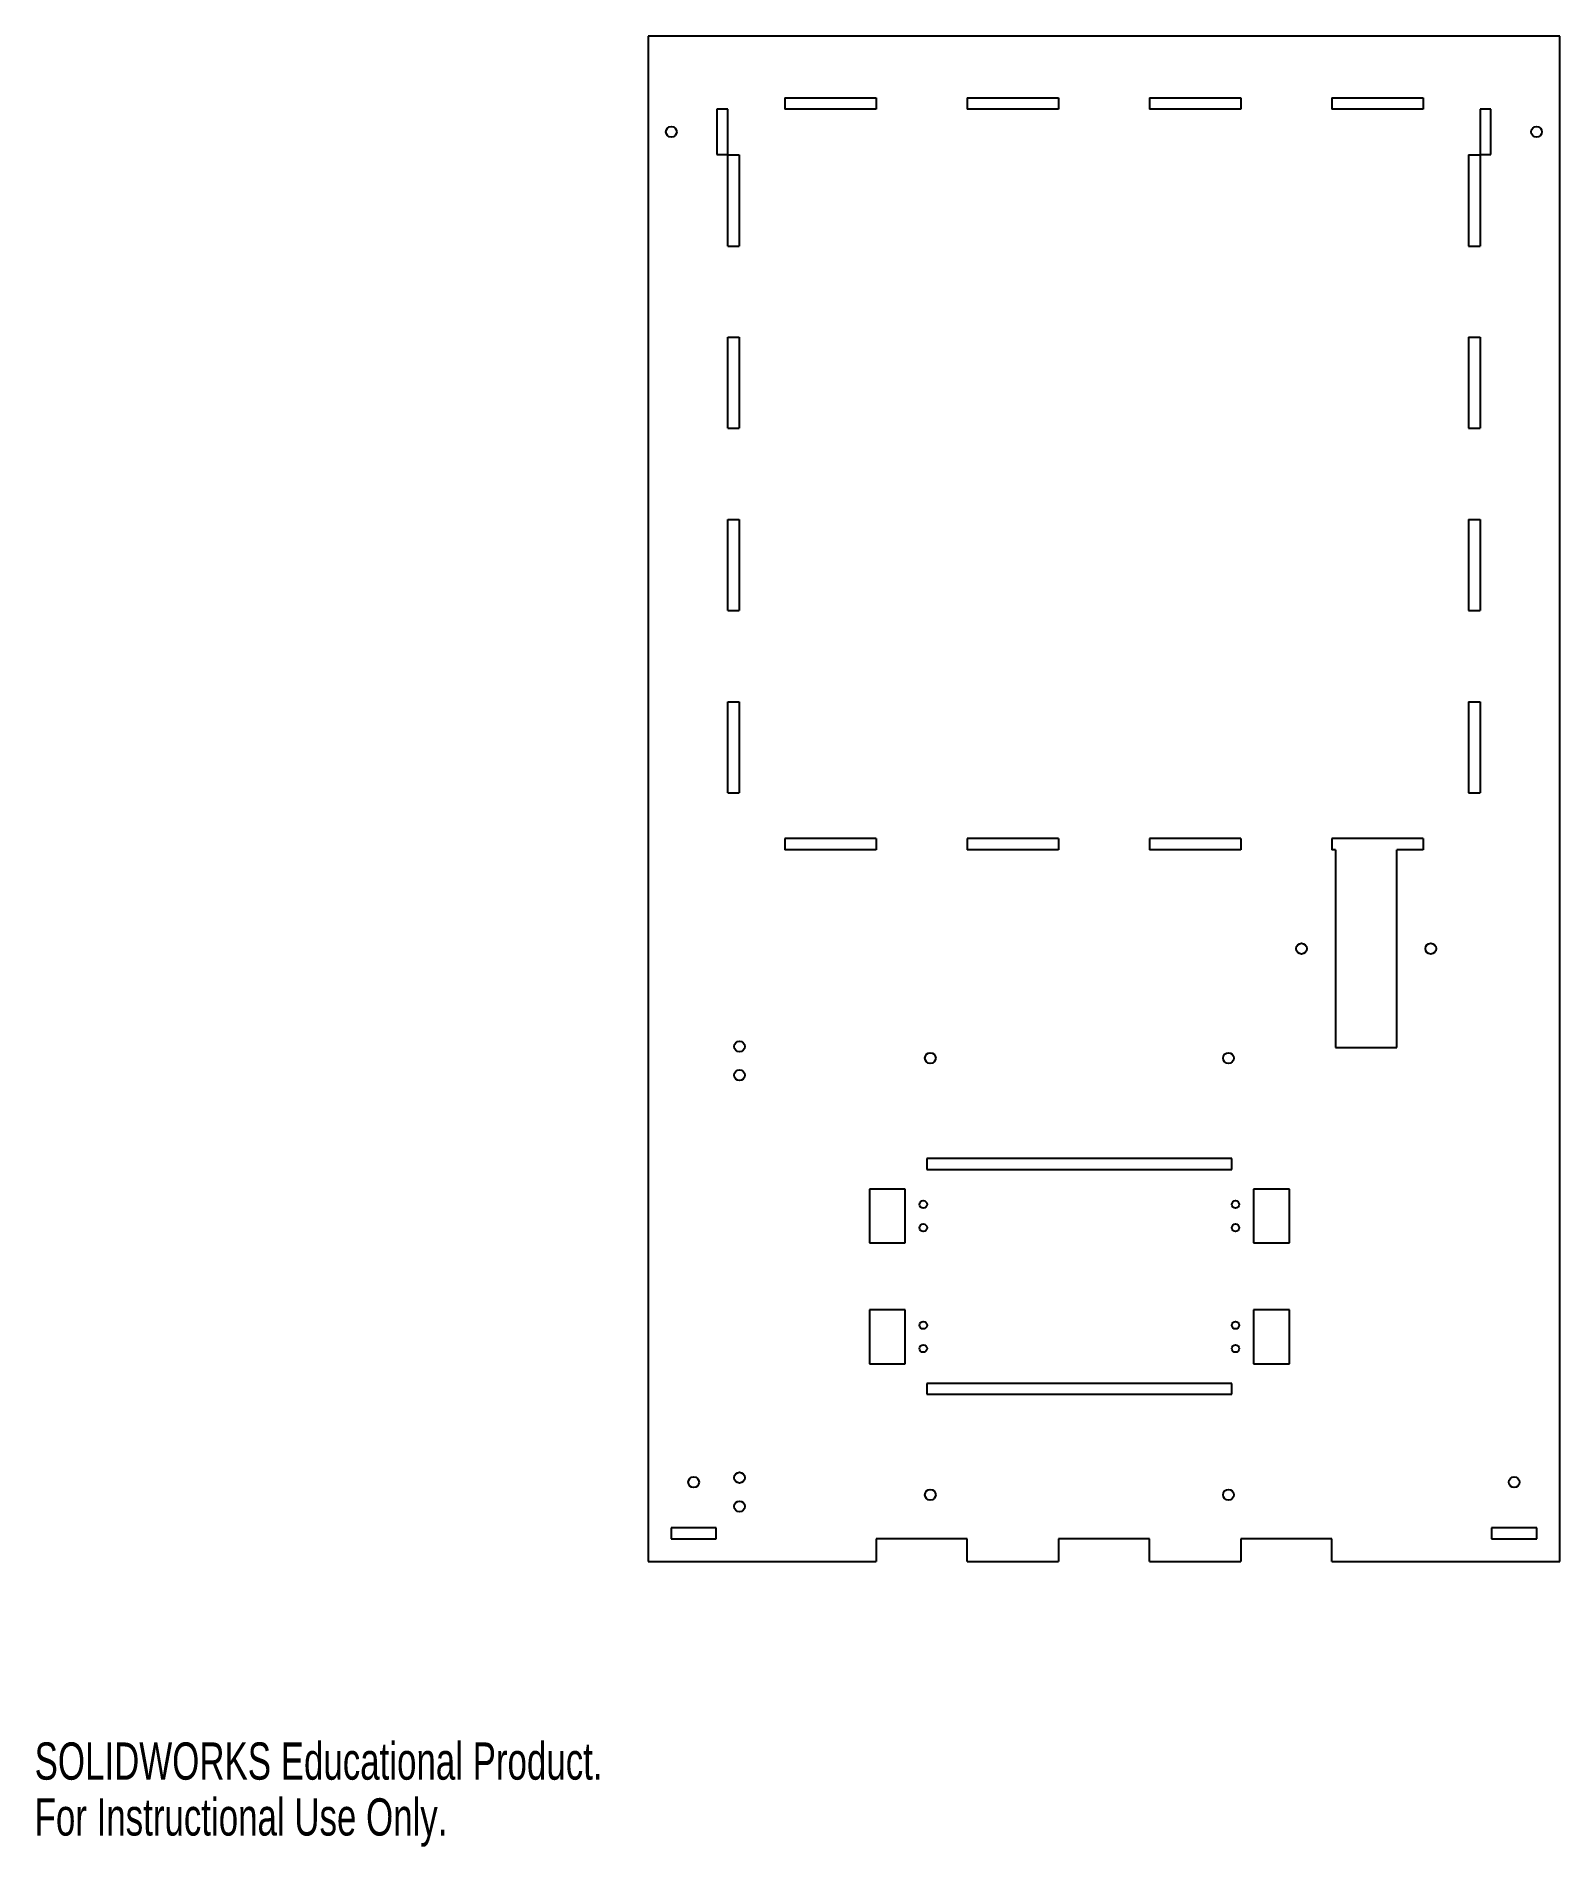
# Model space of a CAD drawing. Header units: millimetres. Extents: x 0 to 425, y 0 to 504.
import ezdxf

# ---------------------------------------------------------------- set-up
doc = ezdxf.new("R2010")
doc.units = ezdxf.units.MM
doc.styles.add('SLDTEXTSTYLE0', font='TXT', dxfattribs={"width": 0.7})

msp = doc.modelspace()

# ---------------------------------------------------------------- linework, layer by layer
at = {"color": 7, "linetype": 'Continuous', "lineweight": 25}
for p, q in [((170.92, 504.36), (170.92, 79.36)), ((424.92, 504.36), (170.92, 504.36)), ((424.92, 79.36), (424.92, 504.36)), ((209.02, 487.17), (234.42, 487.17)), ((209.02, 487.17), (209.02, 484)), ((234.42, 487.17), (234.42, 484)), ((259.82, 487.17), (285.22, 487.17)), ((259.82, 487.17), (259.82, 484)), ((285.22, 487.17), (285.22, 484)), ((310.62, 487.17), (336.02, 487.17)), ((310.62, 487.17), (310.62, 484)), ((336.02, 487.17), (336.02, 484)), ((361.42, 487.17), (386.82, 487.17)), ((361.42, 487.17), (361.42, 484)), ((386.82, 487.17), (386.82, 484)), ((193.15, 484), (190.1, 484)), ((190.1, 484), (190.1, 471.42)), ((193.15, 471.42), (193.15, 484)), ((234.42, 484), (209.02, 484)), ((285.22, 484), (259.82, 484)), ((336.02, 484), (310.62, 484)), ((386.82, 484), (361.42, 484)), ((405.75, 484), (402.7, 484)), ((402.7, 484), (402.7, 471.42)), ((405.75, 471.42), (405.75, 484)), ((190.1, 471.42), (193.15, 471.42)), ((193.15, 471.3), (196.32, 471.3)), ((193.15, 445.9), (193.15, 471.3)), ((196.32, 471.3), (196.32, 445.9)), ((399.52, 471.3), (399.52, 445.9)), ((399.52, 471.3), (402.7, 471.3)), ((402.7, 471.42), (405.75, 471.42)), ((402.7, 471.3), (402.7, 445.9)), ((193.15, 445.9), (196.32, 445.9)), ((399.52, 445.9), (402.7, 445.9)), ((193.15, 395.1), (193.15, 420.5)), ((193.15, 420.5), (196.32, 420.5)), ((196.32, 420.5), (196.32, 395.1)), ((399.52, 420.5), (399.52, 395.1)), ((399.52, 420.5), (402.7, 420.5)), ((402.7, 420.5), (402.7, 395.1)), ((193.15, 395.1), (196.32, 395.1)), ((399.52, 395.1), (402.7, 395.1)), ((193.15, 369.7), (196.32, 369.7)), ((193.15, 344.3), (193.15, 369.7)), ((196.32, 369.7), (196.32, 344.3)), ((399.52, 369.7), (399.52, 344.3)), ((399.52, 369.7), (402.7, 369.7)), ((402.7, 369.7), (402.7, 344.3)), ((193.15, 344.3), (196.32, 344.3)), ((399.52, 344.3), (402.7, 344.3)), ((193.15, 318.9), (196.32, 318.9)), ((193.15, 293.5), (193.15, 318.9)), ((196.32, 318.9), (196.32, 293.5)), ((399.52, 318.9), (399.52, 293.5)), ((399.52, 318.9), (402.7, 318.9)), ((402.7, 318.9), (402.7, 293.5)), ((193.15, 293.5), (196.32, 293.5)), ((399.52, 293.5), (402.7, 293.5)), ((209.02, 280.8), (209.02, 277.62)), ((234.42, 280.8), (209.02, 280.8)), ((234.42, 277.62), (209.02, 277.62)), ((234.42, 280.8), (234.42, 277.62)), ((259.82, 280.8), (259.82, 277.62)), ((285.22, 280.8), (259.82, 280.8)), ((285.22, 277.62), (259.82, 277.62)), ((285.22, 280.8), (285.22, 277.62)), ((310.62, 280.8), (310.62, 277.62)), ((336.02, 280.8), (310.62, 280.8)), ((336.02, 277.62), (310.62, 277.62)), ((336.02, 280.8), (336.02, 277.62)), ((386.82, 280.8), (361.42, 280.8)), ((361.42, 280.8), (361.42, 277.62)), ((362.42, 277.62), (361.42, 277.62)), ((362.42, 277.62), (362.42, 222.62)), ((379.52, 222.62), (379.52, 277.62)), ((386.82, 277.62), (379.52, 277.62)), ((386.82, 280.8), (386.82, 277.62)), ((362.42, 222.62), (379.52, 222.62)), ((333.58, 191.62), (248.58, 191.62)), ((248.58, 191.62), (248.58, 188.62)), ((248.58, 188.62), (333.58, 188.62)), ((333.58, 188.62), (333.58, 191.62)), ((242.58, 183.12), (232.58, 183.12)), ((232.58, 183.12), (232.58, 168.12)), ((242.58, 168.12), (242.58, 183.12)), ((349.58, 183.12), (339.58, 183.12)), ((339.58, 183.12), (339.58, 168.12)), ((349.58, 168.12), (349.58, 183.12)), ((232.58, 168.12), (242.58, 168.12)), ((339.58, 168.12), (349.58, 168.12)), ((242.58, 149.45), (232.58, 149.45)), ((232.58, 149.45), (232.58, 134.45)), ((242.58, 134.45), (242.58, 149.45)), ((349.58, 149.45), (339.58, 149.45)), ((339.58, 149.45), (339.58, 134.45)), ((349.58, 134.45), (349.58, 149.45)), ((232.58, 134.45), (242.58, 134.45)), ((339.58, 134.45), (349.58, 134.45)), ((248.58, 128.95), (248.58, 125.95)), ((333.58, 128.95), (248.58, 128.95)), ((333.58, 125.95), (333.58, 128.95)), ((248.58, 125.95), (333.58, 125.95)), ((189.91, 88.75), (177.34, 88.75)), ((177.34, 88.75), (177.34, 85.71)), ((189.91, 85.71), (189.91, 88.75)), ((418.51, 88.75), (405.94, 88.75)), ((405.94, 88.75), (405.94, 85.71)), ((418.51, 85.71), (418.51, 88.75)), ((177.34, 85.71), (189.91, 85.71)), ((234.42, 85.71), (234.42, 79.36)), ((259.82, 85.71), (234.42, 85.71)), ((259.82, 79.36), (259.82, 85.71)), ((310.62, 85.71), (285.22, 85.71)), ((285.22, 85.71), (285.22, 79.36)), ((310.62, 79.36), (310.62, 85.71)), ((361.42, 85.71), (336.02, 85.71)), ((336.02, 85.71), (336.02, 79.36)), ((361.42, 79.36), (361.42, 85.71)), ((405.94, 85.71), (418.51, 85.71)), ((170.92, 79.36), (234.42, 79.36)), ((259.82, 79.36), (285.22, 79.36)), ((310.62, 79.36), (336.02, 79.36)), ((361.42, 79.36), (424.92, 79.36))]:
    msp.add_line(p, q, dxfattribs=at)
for centre, radius in [((177.4, 477.71), 1.5), ((418.45, 477.71), 1.5), ((352.97, 250.12), 1.5), ((388.97, 250.12), 1.5), ((196.38, 222.86), 1.5), ((249.55, 219.62), 1.5), ((332.61, 219.62), 1.5), ((196.38, 214.86), 1.5), ((247.58, 178.87), 1.05), ((334.58, 178.87), 1.05), ((247.58, 172.37), 1.05), ((334.58, 172.37), 1.05), ((247.58, 145.2), 1.05), ((334.58, 145.2), 1.05), ((247.58, 138.7), 1.05), ((334.58, 138.7), 1.05), ((183.62, 101.45), 1.5), ((196.38, 102.71), 1.5), ((412.22, 101.45), 1.5), ((196.38, 94.71), 1.5), ((249.55, 97.95), 1.5), ((332.61, 97.95), 1.5)]:
    msp.add_circle(centre, radius, dxfattribs=at)

# ---------------------------------------------------------------- texts
at = {"color": 7, "linetype": 'Continuous', "char_height": 10.38, "attachment_point": 1, "style": 'SLDTEXTSTYLE0'}
for s, insert in [('SOLIDWORKS Educational Product.', (0, 28.95)), ('For Instructional Use Only.', (0, 13.38))]:
    msp.add_mtext(s, dxfattribs=dict(at, insert=insert))

doc.saveas('drawing.dxf')
